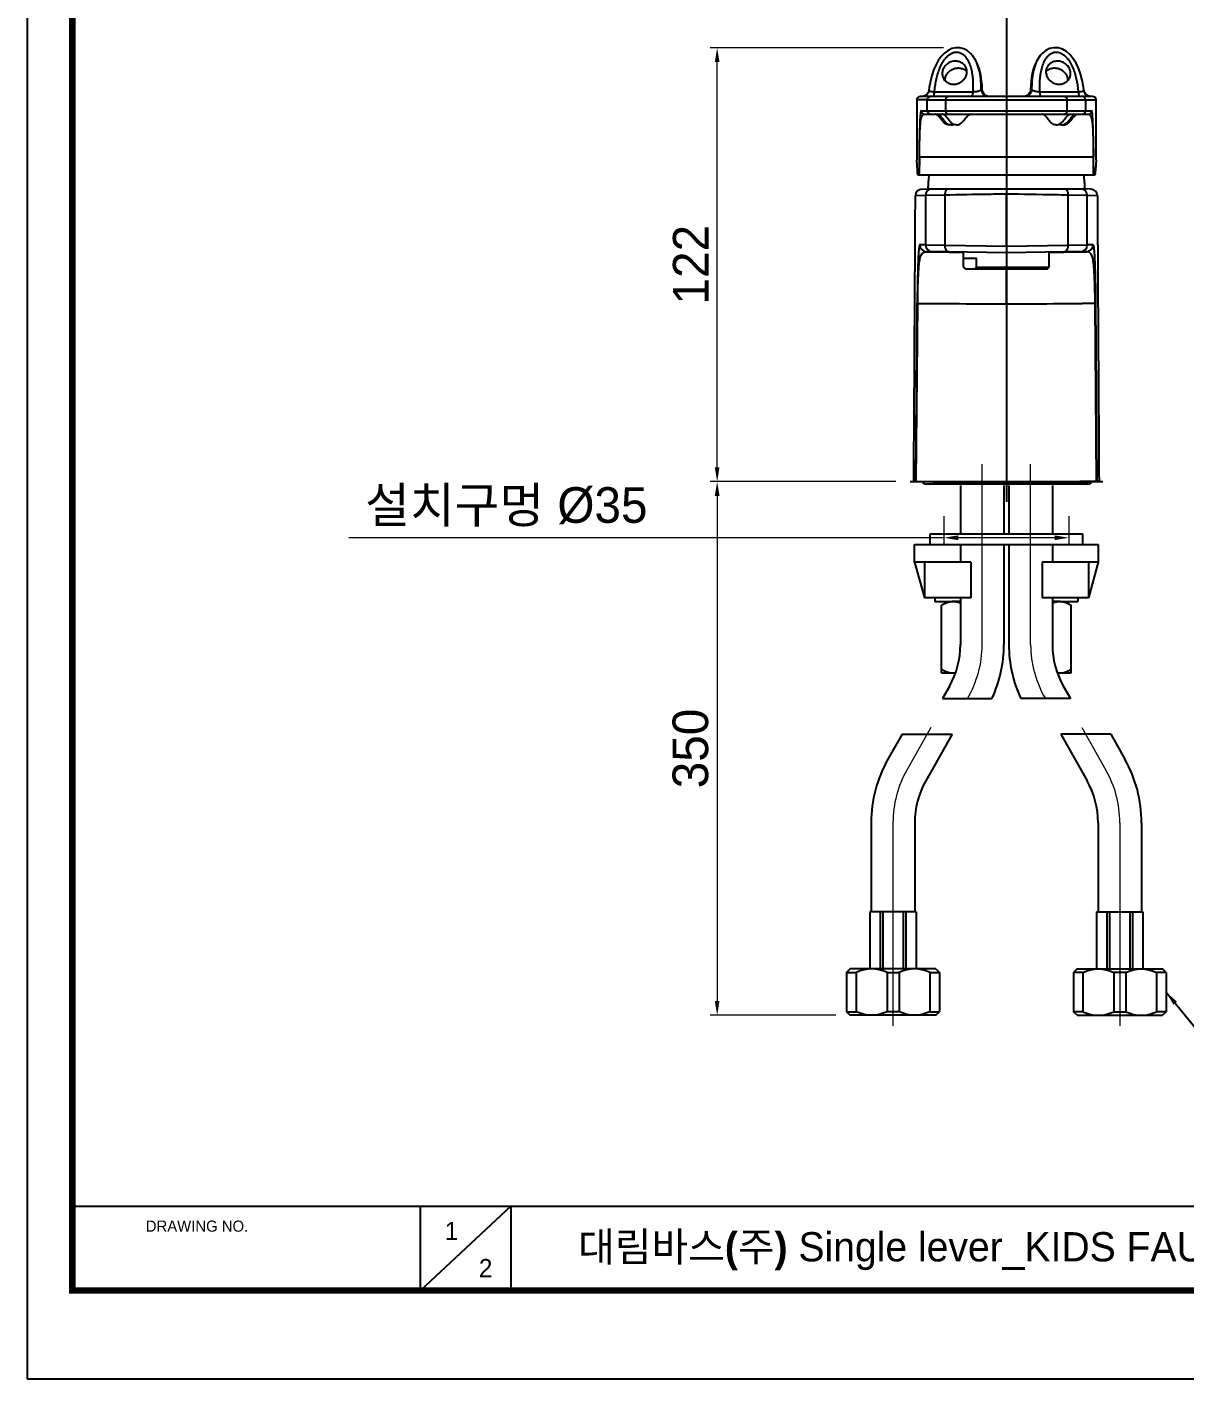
# Model space of a CAD drawing. Extents: x 0 to 790, y 0 to 579.
# Drawn here: x 0 to 324.7, y 0 to 379 of the extents above; entities that cross this region are included whole.
import ezdxf

# ---------------------------------------------------------------- set-up
doc = ezdxf.new("R2010")
doc.units = 0
doc.header["$LTSCALE"] = 10
doc.header["$MEASUREMENT"] = 0
doc.header["$PDMODE"] = 3
doc.header["$PDSIZE"] = -10
doc.linetypes.add('CENTER2', pattern=[28.575, 19.05, -3.175, 3.175, -3.175])
doc.layers.get('0').update_dxf_attribs({"linetype": 'CONTINUOUS'})
doc.layers.get('DEFPOINTS').update_dxf_attribs({"linetype": 'CONTINUOUS'})
doc.layers.add('CEN', color=1, linetype='CENTER2')
doc.layers.add('DEF_LAYER_ASSEM_MEMBER', color=7, linetype='CONTINUOUS')
doc.layers.add('Cneter', color=1, linetype='CENTER2', lineweight=13)
doc.styles.add('Daelim Dimension', font='')
doc.styles.add('DLB3013-CR2S_시공도$0$Daelim Dimension', font='H2GTRE.TTF')
doc.styles.get('Daelim Dimension').set_extended_font_data('나눔고딕')
doc.dimstyles.new('A3', dxfattribs={"dimtxt": 3, "dimasz": 4, "dimexe": 1.25, "dimexo": 0.3, "dimtad": 1, "dimdec": 4, "dimdsep": 46, "dimcen": 0, "dimclrd": 5, "dimclre": 5, "dimclrt": 7, "dimadec": 4, "dimazin": 2, "dimtfac": 1, "dimtdec": 4, "dimtmove": 0, "dimatfit": 3, "dimfxl": 1.25, "dimarcsym": 0})
doc.dimstyles.new('DLB3013-CR2S_시공도$0$DEFAULT', dxfattribs={"dimscale": 2, "dimtxt": 2, "dimasz": 2, "dimexe": 0, "dimexo": 2, "dimgap": 1, "dimtad": 1, "dimdec": 1, "dimzin": 9, "dimdsep": 46, "dimtxsty": 'DLB3013-CR2S_시공도$0$Daelim Dimension', "dimcen": 0.5, "dimclrd": 252, "dimclre": 252, "dimclrt": 3, "dimadec": 1, "dimazin": 0, "dimtfac": 1, "dimtdec": 1, "dimtix": 1, "dimtmove": 0, "dimatfit": 3, "dimfxl": 1, "dimtolj": 1, "dimtzin": 1, "dimlwd": 9, "dimlwe": 9, "dimarcsym": 0})

# ---------------------------------------------------------------- blocks, each defined once
blk = doc.blocks.new('sd4f56x44df')
at = {"color": 7, "linetype": 'Continuous'}
for p, q in [((2064.53, -231.87), (2064.52, -231.86)), ((2084.43, -231.86), (2084.43, -231.87)), ((2052.77, -242.08), (2052.77, -242.08)), ((2067.71, -241.94), (2067.71, -241.94)), ((2081.25, -241.94), (2081.25, -241.94)), ((2096.19, -242.08), (2096.19, -242.08)), ((2049.33, -244.84), (2049.33, -261.67)), ((2052.3, -244.84), (2049.33, -244.84)), ((2049.33, -244.84), (2049.33, -244.84)), ((2098.63, -243.84), (2050.33, -243.84)), ((2052.3, -247.84), (2052.3, -244.84)), ((2052.3, -244.84), (2099.63, -244.84)), ((2065.05, -242.61), (2054.32, -242.61)), ((2057.51, -247.84), (2057.51, -244.84)), ((2069.71, -243.84), (2069.17, -243.77)), ((2079.79, -243.77), (2079.25, -243.84)), ((2094.64, -242.61), (2083.91, -242.61)), ((2091.44, -244.84), (2091.44, -247.84)), ((2096.66, -244.84), (2096.66, -247.84)), ((2099.63, -261.66), (2099.63, -244.84)), ((2050.56, -247.84), (2091.44, -247.84)), ((2051.56, -248.84), (2097.4, -248.84)), ((2091.44, -247.84), (2098.4, -247.84)), ((2050.02, -260.75), (2049.99, -265.84)), ((2050.08, -260.82), (2050.05, -265.84)), ((2050.08, -260.82), (2098.87, -260.82)), ((2098.91, -265.84), (2098.87, -260.82)), ((2098.97, -265.84), (2098.94, -260.75)), ((2049.52, -264.55), (2049.33, -261.67)), ((2099.63, -261.66), (2099.44, -264.55)), ((2049.7, -265.84), (2099.25, -265.84)), ((2051.8, -271.6), (2048.97, -271.72)), ((2050.79, -269.82), (2052.27, -269.76)), ((2057.19, -271.52), (2051.8, -271.6)), ((2051.8, -271.6), (2051.8, -285.47)), ((2052.26, -269.76), (2096.7, -269.76)), ((2057.19, -271.52), (2057.19, -285.54)), ((2074.48, -269.76), (2074.48, -271.23)), ((2074.48, -285.82), (2074.48, -271.23)), ((2091.77, -285.54), (2091.77, -271.52)), ((2097.16, -271.6), (2091.77, -271.52)), ((2098.16, -269.82), (2096.69, -269.76)), ((2099.99, -271.72), (2097.16, -271.6)), ((2097.16, -285.47), (2097.16, -271.6)), ((2051.8, -285.47), (2050.18, -285.47)), ((2051.8, -285.47), (2057.19, -285.54)), ((2053.67, -287.37), (2052.05, -287.37)), ((2052.05, -287.37), (2058.39, -287.47)), ((2058.39, -287.44), (2053.67, -287.37)), ((2057.19, -285.54), (2074.48, -285.82)), ((2063.48, -287.53), (2058.39, -287.44)), ((2058.39, -287.47), (2062.48, -287.54)), ((2074.48, -287.72), (2063.48, -287.53)), ((2074.48, -285.82), (2091.77, -285.54)), ((2074.48, -285.82), (2074.48, -287.72)), ((2085.48, -287.53), (2074.48, -287.72)), ((2074.48, -287.72), (2074.48, -287.72)), ((2090.56, -287.44), (2085.48, -287.53)), ((2086.48, -287.54), (2090.56, -287.47)), ((2090.56, -287.47), (2096.91, -287.37)), ((2095.29, -287.37), (2090.56, -287.44)), ((2091.77, -285.54), (2097.16, -285.47)), ((2096.91, -287.37), (2095.29, -287.37)), ((2098.77, -285.47), (2097.16, -285.47)), ((2074.48, -301.96), (2074.48, -292.18)), ((2049.07, -351.8), (2049.47, -301.72)), ((2049.21, -351.8), (2049.6, -301.88)), ((2074.48, -301.96), (2074.48, -351.85)), ((2099.75, -351.8), (2099.36, -301.88)), ((2099.48, -301.72), (2099.88, -351.8)), ((2053.96, -351.97), (2048.74, -351.83)), ((2049.21, -351.8), (2053.91, -351.81)), ((2053.96, -351.97), (2095, -351.97)), ((2095, -351.97), (2100.22, -351.83)), ((2099.75, -351.8), (2095.05, -351.81))]:
    blk.add_line(p, q, dxfattribs=at)
for points in [[(2064.53, -231.87), (2064.43, -231.77), (2063.52, -231.01), (2062.5, -230.48), (2061.43, -230.2), (2060.3, -230.19), (2059.2, -230.45), (2058.11, -230.96), (2057.1, -231.72), (2056.18, -232.68), (2055.36, -233.81), (2054.66, -235.06), (2054.06, -236.44), (2053.56, -237.95), (2053.16, -239.6), (2052.86, -241.38), (2052.77, -242.08)], [(2096.19, -242.08), (2096.07, -241.2), (2095.72, -239.28), (2095.27, -237.54), (2094.7, -235.96), (2094.02, -234.54), (2093.23, -233.27), (2092.33, -232.18), (2091.32, -231.29), (2090.21, -230.63), (2089.02, -230.25), (2087.78, -230.18), (2086.6, -230.43), (2085.51, -230.97), (2084.56, -231.73), (2084.43, -231.87)], [(2067.71, -241.94), (2067.64, -240.72), (2067.54, -239.64), (2067.41, -238.58), (2067.22, -237.47), (2066.92, -236.28), (2066.49, -235), (2065.86, -233.69), (2065, -232.41), (2064.52, -231.86)], [(2084.43, -231.86), (2083.95, -232.41), (2083.09, -233.69), (2082.47, -235), (2082.03, -236.28), (2081.74, -237.47), (2081.55, -238.58), (2081.41, -239.64), (2081.32, -240.72), (2081.25, -241.94)], [(2052.77, -242.08), (2052.71, -242.38), (2052.5, -242.86), (2052.18, -243.27), (2051.77, -243.58), (2051.29, -243.78), (2050.78, -243.84)], [(2069.17, -243.77), (2068.67, -243.55), (2068.25, -243.2), (2067.93, -242.76), (2067.75, -242.24), (2067.71, -241.94)], [(2081.24, -241.94), (2081.21, -242.24), (2081.03, -242.76), (2080.71, -243.2), (2080.29, -243.55), (2079.79, -243.77)], [(2098.18, -243.84), (2097.66, -243.78), (2097.19, -243.58), (2096.77, -243.27), (2096.45, -242.86), (2096.25, -242.38), (2096.19, -242.08)]]:
    blk.add_lwpolyline(points, dxfattribs=at)
for centre, radius, start, end in [((2059.66, -236.54), 6.75, 43.5433, 43.7856), ((2059.32, -236.85), 7.21, 37.2409, 43.474), ((2058.87, -237.2), 7.78, 36.2785, 37.3038), ((2089.51, -236.73), 7.03, 136.2695, 140.7472), ((2061.21, -238.94), 3.02, 43.2456, 49.3792), ((2087.75, -238.94), 3.02, 130.9957, 136.7193), ((2060.27, -239.32), 2.98, 180.0001, 181.4978), ((2088.68, -239.32), 2.98, 358.5454, 359.9999), ((2050.33, -244.84), 1, 90.0179, 180.0113), ((2053.3, -244.84), 1, 90.0179, 180.0114), ((2095.66, -244.84), 1, 359.9886, 89.9822), ((2098.63, -244.84), 1, 0.0254, 90.0202), ((2051.56, -247.84), 1, 179.9883, 269.9824), ((2053.3, -247.84), 1, 179.9885, 269.9821), ((2095.66, -247.84), 1, 270.0178, 0.0114), ((2097.4, -247.84), 1, 270.0175, 0.0117), ((2058.48, -249.9), 1.95, 269.9822, 276.7273), ((2058.48, -249.95), 1.89, 276.7703, 277.5091), ((2090.48, -249.9), 1.94, 261.8376, 270.0249), ((2090.48, -249.9), 1.94, 262.5407, 270.0213), ((2049.54, -261.66), 0.215, 180.0021, 183.8177), ((2078.98, -269.76), 26.5, 171.4811, 180), ((2069.98, -269.76), 26.5, 0, 8.5189), ((2050.87, -271.72), 1.9, 92.2924, 179.9979), ((2053.7, -271.6), 1.9, 104.0738, 180.009), ((2095.26, -271.6), 1.9, 359.991, 75.9263), ((2098.09, -271.72), 1.9, 0.0021, 87.7089), ((2052.08, -285.47), 1.9, 179.9853, 268.9843), ((2053.7, -285.47), 1.9, 179.9886, 268.9818), ((2095.26, -285.47), 1.9, 271.0182, 0.0114), ((2096.87, -285.47), 1.9, 271.0157, 0.0147), ((2062.94, 1110.63), 1412.57, 269.60569, 269.85644), ((2072.64, 4450.1), 4752.06, 269.84034, 270.02219), ((2076.32, 4450.28), 4752.24, 269.97781, 270.15965), ((2086.02, 1110.69), 1412.64, 270.14355, 270.39431), ((2080.59, 8507.31), 8859.15, 269.827404, 269.960446), ((2068.36, 8505.9), 8857.75, 270.039545, 270.172611)]:
    blk.add_arc(centre, radius, start, end, dxfattribs=at)
for points, knots in [([(2054.32, -242.61), (2054.37, -242.06), (2054.49, -240.95), (2054.76, -239.3), (2055.16, -237.66), (2055.71, -236.05), (2056.32, -234.75), (2056.94, -233.78), (2057.47, -233.08), (2058.08, -232.44), (2058.67, -231.99), (2059.2, -231.7), (2059.61, -231.53), (2060.05, -231.42), (2060.63, -231.38), (2061.22, -231.47), (2061.75, -231.7), (2062.23, -231.98), (2062.76, -232.44), (2063.45, -233.29), (2064.1, -234.5), (2064.61, -236.06), (2064.92, -237.67), (2065.08, -239.3), (2065.11, -240.96), (2065.08, -242.06), (2065.05, -242.61)], [0, 0, 0, 0, 0.061805, 0.123863, 0.186302, 0.249267, 0.312917, 0.345099, 0.377545, 0.410293, 0.443333, 0.45997, 0.476636, 0.493229, 0.509718, 0.541949, 0.557777, 0.573417, 0.604209, 0.634687, 0.695191, 0.755698, 0.816402, 0.877361, 0.938578, 1, 1, 1, 1]), ([(2063.17, -235.83), (2063.03, -235.49), (2062.6, -234.85), (2061.65, -234.2), (2060.5, -233.9), (2059.29, -233.99), (2058.17, -234.45), (2057.24, -235.24), (2056.63, -236.25), (2056.49, -237.03), (2056.49, -237.4)], [0, 0, 0, 0, 0.118678, 0.240009, 0.365305, 0.494012, 0.624093, 0.752942, 0.878451, 1, 1, 1, 1]), ([(2067.4, -241.91), (2067.41, -241.51), (2067.4, -240.69), (2067.32, -239.07), (2067.05, -237.05), (2066.38, -234.7), (2065.62, -233.25), (2065.14, -232.6)], [0, 0, 0, 0, 0.125201, 0.250659, 0.501056, 0.750663, 1, 1, 1, 1]), ([(2084.06, -232.28), (2083.53, -232.93), (2082.68, -234.42), (2081.7, -237.66), (2081.53, -240.22), (2081.56, -241.91)], [0, 0, 0, 0, 0.249661, 0.49943, 1, 1, 1, 1]), ([(2083.91, -242.61), (2083.88, -242.06), (2083.85, -240.96), (2083.88, -239.3), (2084.03, -237.67), (2084.35, -236.06), (2084.77, -234.76), (2085.25, -233.78), (2085.68, -233.08), (2086.2, -232.44), (2086.73, -231.98), (2087.21, -231.7), (2087.6, -231.53), (2088.03, -231.42), (2088.61, -231.38), (2089.21, -231.48), (2089.76, -231.7), (2090.29, -231.99), (2090.88, -232.44), (2091.49, -233.08), (2092.02, -233.78), (2092.63, -234.75), (2093.25, -236.05), (2093.8, -237.66), (2094.19, -239.3), (2094.46, -240.95), (2094.59, -242.06), (2094.64, -242.61)], [0, 0, 0, 0, 0.061417, 0.122628, 0.183583, 0.244281, 0.304784, 0.335046, 0.365367, 0.395842, 0.426633, 0.442273, 0.458106, 0.474139, 0.490437, 0.523421, 0.540075, 0.556711, 0.589747, 0.622492, 0.654934, 0.687113, 0.750757, 0.813715, 0.876149, 0.938201, 1, 1, 1, 1]), ([(2092.47, -237.4), (2092.47, -237.03), (2092.32, -236.25), (2091.71, -235.24), (2090.79, -234.45), (2089.66, -233.99), (2088.45, -233.9), (2087.31, -234.2), (2086.36, -234.85), (2085.93, -235.49), (2085.79, -235.83)], [0, 0, 0, 0, 0.121547, 0.247049, 0.375893, 0.505975, 0.634682, 0.759978, 0.881315, 1, 1, 1, 1]), ([(2056.49, -237.4), (2056.49, -237.5), (2056.51, -237.89), (2056.6, -238.27), (2056.72, -238.54)], [0, 0, 0, 0, 0.251707, 1, 1, 1, 1]), ([(2056.72, -238.54), (2056.86, -238.88), (2057.28, -239.51), (2058.23, -240.17), (2059.38, -240.47), (2060.59, -240.38), (2061.72, -239.91), (2062.64, -239.13), (2063.25, -238.11), (2063.4, -237.34), (2063.4, -236.96)], [0, 0, 0, 0, 0.118678, 0.240009, 0.365305, 0.494012, 0.624093, 0.752942, 0.878451, 1, 1, 1, 1]), ([(2057.29, -239.32), (2057.29, -239), (2057.4, -238.35), (2057.84, -237.46), (2058.52, -236.71), (2059.4, -236.16), (2060.38, -235.87), (2061.4, -235.84), (2062.37, -236.09), (2062.93, -236.44), (2063.17, -236.65)], [0, 0, 0, 0, 0.120214, 0.243713, 0.370359, 0.498965, 0.627771, 0.754945, 0.879153, 1, 1, 1, 1]), ([(2063.4, -236.96), (2063.4, -236.87), (2063.38, -236.48), (2063.28, -236.09), (2063.17, -235.83)], [0, 0, 0, 0, 0.251707, 1, 1, 1, 1]), ([(2085.79, -235.83), (2085.68, -236.09), (2085.58, -236.48), (2085.56, -236.87), (2085.56, -236.96)], [0, 0, 0, 0, 0.7483, 1, 1, 1, 1]), ([(2085.56, -236.96), (2085.56, -237.34), (2085.71, -238.11), (2086.32, -239.13), (2087.24, -239.91), (2088.37, -240.38), (2089.57, -240.47), (2090.72, -240.17), (2091.67, -239.51), (2092.1, -238.88), (2092.24, -238.54)], [0, 0, 0, 0, 0.121547, 0.247049, 0.375893, 0.505975, 0.634682, 0.759978, 0.881315, 1, 1, 1, 1]), ([(2085.77, -236.66), (2086.01, -236.45), (2086.57, -236.1), (2087.54, -235.84), (2088.56, -235.86), (2089.55, -236.16), (2090.43, -236.7), (2091.12, -237.45), (2091.56, -238.35), (2091.66, -239), (2091.66, -239.32)], [0, 0, 0, 0, 0.120792, 0.244957, 0.372108, 0.500918, 0.629551, 0.756235, 0.879767, 1, 1, 1, 1]), ([(2092.24, -238.54), (2092.35, -238.27), (2092.45, -237.89), (2092.47, -237.5), (2092.47, -237.4)], [0, 0, 0, 0, 0.7483, 1, 1, 1, 1]), ([(2054.32, -242.61), (2054.09, -242.61), (2053.76, -242.6), (2053.36, -242.52), (2053.13, -242.46), (2052.96, -242.38), (2052.84, -242.29), (2052.77, -242.19), (2052.76, -242.11), (2052.77, -242.08)], [0, 0, 0, 0, 0.393989, 0.555929, 0.689616, 0.795797, 0.87832, 0.943466, 1, 1, 1, 1]), ([(2067.4, -241.91), (2067.36, -242.02), (2067.2, -242.15), (2066.95, -242.29), (2066.67, -242.39), (2066.33, -242.49), (2065.93, -242.56), (2065.5, -242.6), (2065.2, -242.62), (2065.05, -242.61)], [0, 0, 0, 0, 0.132215, 0.227735, 0.3453, 0.485083, 0.645178, 0.82045, 1, 1, 1, 1]), ([(2067.71, -241.94), (2067.71, -241.93), (2067.7, -241.93), (2067.67, -241.93), (2067.62, -241.91), (2067.54, -241.9), (2067.48, -241.92), (2067.44, -241.93), (2067.41, -241.92), (2067.4, -241.91)], [0, 0, 0, 0, 0.024829, 0.076453, 0.272818, 0.578227, 0.774698, 0.880239, 1, 1, 1, 1]), ([(2067.4, -241.91), (2067.41, -242.17), (2067.53, -242.68), (2067.97, -243.32), (2068.62, -243.74), (2069.13, -243.84), (2069.39, -243.84)], [0, 0, 0, 0, 0.25086, 0.501111, 0.750738, 1, 1, 1, 1]), ([(2081.56, -241.91), (2081.55, -242.17), (2081.43, -242.68), (2080.98, -243.32), (2080.33, -243.74), (2079.82, -243.84), (2079.57, -243.84)], [0, 0, 0, 0, 0.25086, 0.501111, 0.750738, 1, 1, 1, 1]), ([(2081.56, -241.91), (2081.54, -241.92), (2081.52, -241.93), (2081.49, -241.92), (2081.46, -241.91), (2081.4, -241.9), (2081.34, -241.91), (2081.28, -241.93), (2081.25, -241.93), (2081.25, -241.93), (2081.25, -241.94)], [0, 0, 0, 0, 0.120232, 0.225794, 0.328034, 0.421965, 0.727552, 0.92222, 0.973917, 1, 1, 1, 1]), ([(2083.91, -242.61), (2083.76, -242.61), (2083.46, -242.6), (2082.91, -242.55), (2082.33, -242.42), (2081.84, -242.22), (2081.59, -242.02), (2081.56, -241.91)], [0, 0, 0, 0, 0.179729, 0.35512, 0.654829, 0.867677, 1, 1, 1, 1]), ([(2096.19, -242.08), (2096.19, -242.11), (2096.18, -242.19), (2096.11, -242.29), (2095.99, -242.38), (2095.82, -242.46), (2095.6, -242.53), (2095.32, -242.58), (2094.99, -242.61), (2094.76, -242.61), (2094.64, -242.61)], [0, 0, 0, 0, 0.056523, 0.121474, 0.203968, 0.310238, 0.443781, 0.605641, 0.793467, 1, 1, 1, 1]), ([(2053.99, -243.84), (2054.04, -243.84), (2054.1, -243.76), (2054.15, -243.64), (2054.19, -243.49), (2054.23, -243.31), (2054.28, -243.02), (2054.3, -242.78), (2054.32, -242.61)], [0, 0, 0, 0, 0.101611, 0.190471, 0.306389, 0.448094, 0.613213, 1, 1, 1, 1]), ([(2057.51, -244.84), (2057.51, -244.71), (2057.54, -244.47), (2057.68, -244.14), (2057.89, -243.91), (2058.08, -243.84), (2058.16, -243.84)], [0, 0, 0, 0, 0.296055, 0.567429, 0.799793, 1, 1, 1, 1]), ([(2065.05, -242.61), (2065.04, -242.78), (2065.01, -243.02), (2064.96, -243.31), (2064.93, -243.49), (2064.88, -243.64), (2064.83, -243.76), (2064.77, -243.84), (2064.73, -243.84)], [0, 0, 0, 0, 0.386787, 0.551906, 0.693611, 0.809529, 0.898389, 1, 1, 1, 1]), ([(2084.23, -243.84), (2084.19, -243.84), (2084.12, -243.76), (2084.08, -243.64), (2084.03, -243.49), (2083.99, -243.31), (2083.94, -243.02), (2083.92, -242.78), (2083.91, -242.61)], [0, 0, 0, 0, 0.101611, 0.190471, 0.306389, 0.448094, 0.613213, 1, 1, 1, 1]), ([(2090.79, -243.84), (2090.88, -243.84), (2091.07, -243.91), (2091.28, -244.14), (2091.41, -244.47), (2091.44, -244.71), (2091.44, -244.84)], [0, 0, 0, 0, 0.200134, 0.432413, 0.703845, 1, 1, 1, 1]), ([(2094.64, -242.61), (2094.65, -242.78), (2094.68, -243.02), (2094.72, -243.31), (2094.76, -243.49), (2094.81, -243.64), (2094.86, -243.76), (2094.92, -243.84), (2094.96, -243.84)], [0, 0, 0, 0, 0.386787, 0.551906, 0.693611, 0.809529, 0.898389, 1, 1, 1, 1]), ([(2050.56, -247.84), (2050.55, -247.84), (2050.53, -247.86), (2050.5, -247.93), (2050.46, -248.08), (2050.42, -248.33), (2050.37, -248.69), (2050.33, -249.15), (2050.29, -249.72), (2050.25, -250.39), (2050.21, -251.18), (2050.18, -252.08), (2050.13, -253.48), (2050.08, -255.44), (2050.04, -258.01), (2050.03, -259.81), (2050.02, -260.75)], [0, 0, 0, 0, 0.00202, 0.005494, 0.017883, 0.037768, 0.065313, 0.100814, 0.144597, 0.197033, 0.258197, 0.327759, 0.405305, 0.582186, 0.78279, 1, 1, 1, 1]), ([(2050.08, -260.82), (2050.09, -259.91), (2050.11, -258.16), (2050.16, -255.69), (2050.23, -253.52), (2050.32, -251.95), (2050.42, -250.91), (2050.51, -250.31), (2050.63, -249.83), (2050.77, -249.46), (2050.94, -249.18), (2051.13, -248.99), (2051.34, -248.87), (2051.49, -248.84), (2051.56, -248.84)], [0, 0, 0, 0, 0.218812, 0.420276, 0.596574, 0.740604, 0.798883, 0.847397, 0.886669, 0.918095, 0.943438, 0.964449, 0.982672, 1, 1, 1, 1]), ([(2054.92, -248.95), (2054.88, -248.94), (2054.74, -248.87), (2054.59, -248.84), (2054.48, -248.84)], [0, 0, 0, 0, 0.254538, 1, 1, 1, 1]), ([(2055.13, -249.09), (2055.11, -249.07), (2055.04, -249.02), (2054.97, -248.98), (2054.92, -248.95)], [0, 0, 0, 0, 0.256803, 1, 1, 1, 1]), ([(2055.1, -249.06), (2055.08, -249.05), (2055.03, -249.01), (2054.96, -248.98), (2054.92, -248.95)], [0, 0, 0, 0, 0.255656, 1, 1, 1, 1]), ([(2058.98, -251.84), (2058.74, -251.84), (2058.28, -251.75), (2057.67, -251.39), (2057.17, -250.9), (2056.73, -250.35), (2056.32, -249.8), (2055.97, -249.39), (2055.68, -249.12), (2055.46, -248.97), (2055.23, -248.87), (2055.06, -248.84), (2054.98, -248.84)], [0, 0, 0, 0, 0.135753, 0.267148, 0.402633, 0.540777, 0.675149, 0.798068, 0.853459, 0.904666, 0.95271, 1, 1, 1, 1]), ([(2058.48, -251.84), (2058.28, -251.84), (2057.89, -251.78), (2057.37, -251.52), (2056.92, -251.15), (2056.39, -250.57), (2055.94, -249.95), (2055.48, -249.39), (2055.23, -249.16), (2055.1, -249.06)], [0, 0, 0, 0, 0.130896, 0.256406, 0.384153, 0.515415, 0.775366, 0.894168, 1, 1, 1, 1]), ([(2060.48, -251.84), (2060.24, -251.84), (2059.78, -251.75), (2059.17, -251.39), (2058.67, -250.9), (2058.23, -250.35), (2057.82, -249.8), (2057.47, -249.39), (2057.18, -249.12), (2056.96, -248.97), (2056.73, -248.87), (2056.56, -248.84), (2056.48, -248.84)], [0, 0, 0, 0, 0.135753, 0.267148, 0.402633, 0.540777, 0.675149, 0.798068, 0.853459, 0.904666, 0.95271, 1, 1, 1, 1]), ([(2058.16, -248.84), (2058.08, -248.84), (2057.89, -248.78), (2057.68, -248.54), (2057.54, -248.22), (2057.51, -247.97), (2057.51, -247.84)], [0, 0, 0, 0, 0.200134, 0.432413, 0.703845, 1, 1, 1, 1]), ([(2060.48, -251.84), (2060.71, -251.84), (2061.18, -251.75), (2061.78, -251.39), (2062.28, -250.9), (2062.73, -250.35), (2063.14, -249.8), (2063.48, -249.39), (2063.78, -249.12), (2064, -248.97), (2064.23, -248.87), (2064.4, -248.84), (2064.48, -248.84)], [0, 0, 0, 0, 0.135753, 0.267148, 0.402633, 0.540777, 0.675149, 0.798068, 0.853459, 0.904666, 0.95271, 1, 1, 1, 1]), ([(2088.48, -251.84), (2088.24, -251.84), (2087.78, -251.75), (2087.17, -251.39), (2086.67, -250.9), (2086.23, -250.35), (2085.82, -249.8), (2085.47, -249.39), (2085.18, -249.12), (2084.96, -248.97), (2084.73, -248.87), (2084.56, -248.84), (2084.48, -248.84)], [0, 0, 0, 0, 0.135753, 0.267148, 0.402633, 0.540777, 0.675149, 0.798068, 0.853459, 0.904666, 0.95271, 1, 1, 1, 1]), ([(2088.48, -251.84), (2088.71, -251.84), (2089.18, -251.75), (2089.78, -251.39), (2090.28, -250.9), (2090.73, -250.35), (2091.14, -249.8), (2091.48, -249.39), (2091.78, -249.12), (2092, -248.97), (2092.23, -248.87), (2092.4, -248.84), (2092.48, -248.84)], [0, 0, 0, 0, 0.135753, 0.267148, 0.402633, 0.540777, 0.675149, 0.798068, 0.853459, 0.904666, 0.95271, 1, 1, 1, 1]), ([(2089.98, -251.84), (2090.21, -251.84), (2090.68, -251.75), (2091.28, -251.39), (2091.78, -250.9), (2092.23, -250.35), (2092.64, -249.8), (2092.98, -249.39), (2093.28, -249.12), (2093.5, -248.97), (2093.73, -248.87), (2093.9, -248.84), (2093.98, -248.84)], [0, 0, 0, 0, 0.135753, 0.267148, 0.402633, 0.540777, 0.675149, 0.798068, 0.853459, 0.904666, 0.95271, 1, 1, 1, 1]), ([(2090.48, -251.84), (2090.67, -251.84), (2091.06, -251.78), (2091.58, -251.53), (2092.02, -251.16), (2092.55, -250.59), (2093, -249.98), (2093.46, -249.42), (2093.7, -249.18), (2093.83, -249.09)], [0, 0, 0, 0, 0.130674, 0.255921, 0.3833, 0.514188, 0.774017, 0.893327, 1, 1, 1, 1]), ([(2091.44, -247.84), (2091.44, -247.97), (2091.41, -248.22), (2091.28, -248.54), (2091.07, -248.78), (2090.88, -248.84), (2090.79, -248.84)], [0, 0, 0, 0, 0.296055, 0.567429, 0.799793, 1, 1, 1, 1]), ([(2093.83, -249.09), (2093.85, -249.07), (2093.91, -249.02), (2093.99, -248.98), (2094.04, -248.95)], [0, 0, 0, 0, 0.256804, 1, 1, 1, 1]), ([(2094.04, -248.95), (2094.08, -248.93), (2094.21, -248.87), (2094.37, -248.84), (2094.48, -248.84)], [0, 0, 0, 0, 0.254463, 1, 1, 1, 1]), ([(2097.4, -248.84), (2097.47, -248.84), (2097.62, -248.87), (2097.83, -248.99), (2098.01, -249.18), (2098.19, -249.46), (2098.33, -249.83), (2098.44, -250.31), (2098.53, -250.91), (2098.63, -251.95), (2098.72, -253.52), (2098.8, -255.69), (2098.85, -258.16), (2098.87, -259.91), (2098.87, -260.82)], [0, 0, 0, 0, 0.017377, 0.035606, 0.056592, 0.081892, 0.113323, 0.152698, 0.201217, 0.259457, 0.403509, 0.579808, 0.781239, 1, 1, 1, 1]), ([(2098.94, -260.75), (2098.93, -259.81), (2098.91, -258.01), (2098.87, -255.44), (2098.82, -253.48), (2098.78, -252.08), (2098.74, -251.18), (2098.71, -250.39), (2098.67, -249.71), (2098.62, -249.15), (2098.58, -248.69), (2098.54, -248.33), (2098.5, -248.08), (2098.46, -247.93), (2098.43, -247.86), (2098.41, -247.84), (2098.4, -247.84)], [0, 0, 0, 0, 0.217346, 0.418046, 0.594962, 0.67248, 0.742028, 0.803205, 0.855635, 0.899326, 0.93476, 0.962297, 0.982166, 0.99452, 0.997983, 1, 1, 1, 1]), ([(2058.98, -251.84), (2059.11, -251.84), (2059.37, -251.82), (2059.62, -251.74), (2059.74, -251.69)], [0, 0, 0, 0, 0.51189, 1, 1, 1, 1]), ([(2089.98, -251.84), (2089.84, -251.84), (2089.58, -251.82), (2089.33, -251.73), (2089.21, -251.68)], [0, 0, 0, 0, 0.511903, 1, 1, 1, 1]), ([(2050.08, -260.82), (2050.07, -260.81), (2050.05, -260.8), (2050.02, -260.77), (2050.02, -260.75)], [0, 0, 0, 0, 0.327414, 1, 1, 1, 1]), ([(2098.87, -260.82), (2098.88, -260.81), (2098.91, -260.8), (2098.93, -260.77), (2098.94, -260.75)], [0, 0, 0, 0, 0.327431, 1, 1, 1, 1]), ([(2049.7, -265.84), (2049.69, -265.84), (2049.67, -265.81), (2049.65, -265.75), (2049.63, -265.65), (2049.61, -265.51), (2049.58, -265.32), (2049.55, -265), (2049.53, -264.74), (2049.52, -264.55)], [0, 0, 0, 0, 0.023286, 0.072222, 0.15096, 0.260468, 0.400715, 0.571421, 1, 1, 1, 1]), ([(2099.44, -264.55), (2099.42, -264.74), (2099.4, -265), (2099.37, -265.32), (2099.35, -265.51), (2099.33, -265.65), (2099.3, -265.75), (2099.29, -265.81), (2099.26, -265.84), (2099.25, -265.84)], [0, 0, 0, 0, 0.4286, 0.599319, 0.739579, 0.849091, 0.927811, 0.976722, 1, 1, 1, 1]), ([(2057.93, -269.76), (2057.81, -269.84), (2057.52, -270.12), (2057.25, -270.74), (2057.18, -271.26), (2057.19, -271.52)], [0, 0, 0, 0, 0.218743, 0.60334, 1, 1, 1, 1]), ([(2074.48, -271.23), (2072.87, -271.26), (2067.1, -271.35), (2061.34, -271.44), (2057.19, -271.52)], [0, 0, 0, 0, 0.279527, 1, 1, 1, 1]), ([(2091.77, -271.52), (2090.53, -271.49), (2084.76, -271.4), (2079, -271.3), (2074.48, -271.23)], [0, 0, 0, 0, 0.216003, 1, 1, 1, 1]), ([(2091.03, -269.76), (2091.15, -269.84), (2091.44, -270.12), (2091.71, -270.74), (2091.77, -271.25), (2091.77, -271.52)], [0, 0, 0, 0, 0.218743, 0.603335, 1, 1, 1, 1]), ([(2050.18, -285.47), (2050.17, -285.47), (2050.14, -285.49), (2050.1, -285.57), (2050.05, -285.76), (2050, -286.08), (2049.94, -286.53), (2049.89, -287.11), (2049.84, -287.83), (2049.78, -288.68), (2049.71, -290.09), (2049.64, -292.17), (2049.56, -295.01), (2049.51, -298.25), (2049.48, -300.53), (2049.47, -301.72)], [0, 0, 0, 0, 0.002034, 0.005418, 0.017508, 0.037243, 0.064914, 0.100747, 0.144864, 0.19729, 0.258044, 0.40427, 0.580142, 0.780897, 1, 1, 1, 1]), ([(2049.6, -301.88), (2049.61, -300.74), (2049.65, -298.57), (2049.72, -295.51), (2049.83, -293.19), (2049.94, -291.57), (2050.03, -290.57), (2050.15, -289.71), (2050.31, -289.01), (2050.5, -288.44), (2050.75, -288.01), (2051.04, -287.7), (2051.46, -287.45), (2051.82, -287.36), (2052.05, -287.37)], [0, 0, 0, 0, 0.219731, 0.420791, 0.594187, 0.668847, 0.734424, 0.790159, 0.836346, 0.873975, 0.904995, 0.931732, 0.955989, 1, 1, 1, 1]), ([(2057.19, -285.54), (2057.18, -285.78), (2057.23, -286.24), (2057.44, -286.78), (2057.71, -287.12), (2057.98, -287.36), (2058.23, -287.44), (2058.39, -287.44)], [0, 0, 0, 0, 0.284405, 0.566512, 0.693756, 0.808105, 1, 1, 1, 1]), ([(2091.77, -285.54), (2091.77, -285.78), (2091.72, -286.24), (2091.51, -286.78), (2091.25, -287.12), (2090.97, -287.36), (2090.72, -287.44), (2090.56, -287.44)], [0, 0, 0, 0, 0.284407, 0.566515, 0.69376, 0.808107, 1, 1, 1, 1]), ([(2099.36, -301.88), (2099.35, -300.72), (2099.32, -298.52), (2099.23, -295.43), (2099.13, -293.11), (2099.02, -291.5), (2098.92, -290.51), (2098.8, -289.66), (2098.61, -288.82), (2098.29, -288.02), (2097.62, -287.47), (2097.13, -287.36), (2096.91, -287.37)], [0, 0, 0, 0, 0.223836, 0.426522, 0.599411, 0.673865, 0.738991, 0.793898, 0.839345, 0.906553, 0.956526, 1, 1, 1, 1]), ([(2098.77, -285.47), (2098.78, -285.47), (2098.81, -285.49), (2098.85, -285.57), (2098.9, -285.76), (2098.96, -286.08), (2099.01, -286.52), (2099.07, -287.11), (2099.12, -287.82), (2099.17, -288.68), (2099.24, -290.08), (2099.32, -292.16), (2099.39, -295.01), (2099.45, -298.25), (2099.48, -300.53), (2099.48, -301.72)], [0, 0, 0, 0, 0.002042, 0.005421, 0.017496, 0.037219, 0.064872, 0.100646, 0.144687, 0.197102, 0.257901, 0.404041, 0.579984, 0.780801, 1, 1, 1, 1]), ([(2049.47, -301.72), (2049.47, -301.73), (2049.49, -301.8), (2049.55, -301.85), (2049.6, -301.88)], [0, 0, 0, 0, 0.202699, 1, 1, 1, 1]), ([(2049.6, -301.88), (2049.83, -301.88), (2051.04, -301.9), (2052.24, -301.91), (2053.21, -301.91)], [0, 0, 0, 0, 0.196371, 1, 1, 1, 1]), ([(2099.36, -301.88), (2099.12, -301.88), (2097.92, -301.9), (2096.71, -301.91), (2095.74, -301.91)], [0, 0, 0, 0, 0.195944, 1, 1, 1, 1]), ([(2099.48, -301.72), (2099.48, -301.73), (2099.46, -301.8), (2099.4, -301.85), (2099.36, -301.88)], [0, 0, 0, 0, 0.203117, 1, 1, 1, 1]), ([(2048.8, -351.83), (2048.73, -351.83), (2048.63, -351.81), (2048.53, -351.79), (2048.51, -351.78)], [0, 0, 0, 0, 0.744452, 1, 1, 1, 1]), ([(2049.07, -351.8), (2049.08, -351.8), (2049.13, -351.8), (2049.18, -351.8), (2049.21, -351.8)], [0, 0, 0, 0, 0.29015, 1, 1, 1, 1]), ([(2099.88, -351.8), (2099.87, -351.8), (2099.82, -351.8), (2099.78, -351.8), (2099.75, -351.8)], [0, 0, 0, 0, 0.290149, 1, 1, 1, 1]), ([(2100.45, -351.78), (2100.43, -351.79), (2100.33, -351.81), (2100.23, -351.83), (2100.15, -351.83)], [0, 0, 0, 0, 0.255548, 1, 1, 1, 1])]:
    blk.add_open_spline(points, degree=3, knots=knots, dxfattribs=at)
for points in [[(2048.51, -351.78), (2048.66, -325.09), (2048.82, -298.4), (2048.97, -271.72)], [(2099.99, -271.72), (2100.14, -298.4), (2100.3, -325.09), (2100.45, -351.78)], [(2049.07, -351.8), (2048.98, -351.82), (2048.89, -351.83), (2048.8, -351.83)], [(2100.15, -351.83), (2100.06, -351.83), (2099.97, -351.82), (2099.88, -351.8)]]:
    blk.add_open_spline(points, degree=3, dxfattribs=at)
at = {"layer": 'DEF_LAYER_ASSEM_MEMBER', "color": 7, "linetype": 'Continuous'}
for p, q in [((2062.48, -289.2), (2062.48, -287.51)), ((2086.48, -289.2), (2086.48, -287.51)), ((2062.48, -289.2), (2066.11, -289.2)), ((2062.49, -291.7), (2062.49, -289.2)), ((2066.11, -291.7), (2066.11, -289.2)), ((2066.11, -291.7), (2086.47, -291.7)), ((2086.47, -289.2), (2086.48, -289.2)), ((2086.47, -291.7), (2086.47, -289.2)), ((2062.98, -292.2), (2062.7, -291.92)), ((2062.98, -292.2), (2085.98, -292.2)), ((2085.98, -292.2), (2086.26, -291.92))]:
    blk.add_line(p, q, dxfattribs=at)
for centre, start, end in [((2066.77, -287.85), 221.9686, 224.9696), ((2082.19, -287.85), 315.0304, 318.0314)]:
    blk.add_arc(centre, 5.75, start, end, dxfattribs=at)
for points, knots in [([(2065.6, -292.2), (2065.64, -292.16), (2065.82, -292.01), (2065.99, -291.83), (2066.11, -291.7)], [0, 0, 0, 0, 0.239944, 1, 1, 1, 1]), ([(2063, -292.2), (2062.98, -292.18), (2062.87, -292.09), (2062.77, -291.99), (2062.7, -291.92)], [0, 0, 0, 0, 0.243787, 1, 1, 1, 1])]:
    blk.add_open_spline(points, degree=3, knots=knots, dxfattribs=at)
blk = doc.blocks.new('*D9')
at = {"color": 5, "lineweight": 9, "ltscale": 0.5, "transparency": 16777216}
for p, q in [((209.76, 251.59), (191.5, 251.59)), ((193.5, 247.59), (193.5, 105.96)), ((226.8, 101.96), (191.5, 101.96))]:
    blk.add_line(p, q, dxfattribs=at)
at = {"color": 5, "ltscale": 0.5, "transparency": 16777216}
for points in [[(192.83, 247.59), (194.16, 247.59), (193.5, 251.59)], [(192.83, 105.96), (194.16, 105.96), (193.5, 101.96)]]:
    blk.add_solid(points, dxfattribs=at)
at = {"layer": 'DEFPOINTS', "color": 0, "ltscale": 0.5, "transparency": 16777216}
for p in [(213.76, 251.59), (193.5, 101.96), (230.8, 101.96)]:
    blk.add_point(p, dxfattribs=at)
at = {"color": 7, "ltscale": 0.5, "transparency": 16777216, "insert": (186.05, 176.77), "char_height": 10, "attachment_point": 5, "rotation": 90, "style": 'Daelim Dimension'}
blk.add_mtext('\\A1;350', dxfattribs=at)
blk = doc.blocks.new('*D10')
at = {"color": 5, "lineweight": 9, "ltscale": 0.5, "transparency": 16777216}
for p, q in [((256.99, 373.23), (191.5, 373.23)), ((193.5, 255.58), (193.5, 369.23)), ((243.6, 251.58), (191.5, 251.58))]:
    blk.add_line(p, q, dxfattribs=at)
at = {"color": 5, "ltscale": 0.5, "transparency": 16777216}
for points in [[(192.83, 369.23), (194.16, 369.23), (193.5, 373.23)], [(192.83, 255.58), (194.16, 255.58), (193.5, 251.58)]]:
    blk.add_solid(points, dxfattribs=at)
at = {"layer": 'DEFPOINTS', "color": 0, "ltscale": 0.5, "transparency": 16777216}
for p in [(193.5, 373.23), (260.99, 373.23), (247.6, 251.58)]:
    blk.add_point(p, dxfattribs=at)
at = {"color": 7, "ltscale": 0.5, "transparency": 16777216, "insert": (186.1, 312.41), "char_height": 10, "attachment_point": 5, "rotation": 90, "style": 'Daelim Dimension'}
blk.add_mtext('\\A1;122', dxfattribs=at)
blk = doc.blocks.new('*D12')
at = {"color": 5, "lineweight": 9, "ltscale": 0.5, "transparency": 16777216}
for p, q in [((257.1, 241.88), (257.1, 233.85)), ((292.1, 241.88), (292.1, 233.85)), ((257.1, 235.85), (90.19, 235.85)), ((288.1, 235.85), (261.1, 235.85))]:
    blk.add_line(p, q, dxfattribs=at)
at = {"color": 5, "ltscale": 0.5, "transparency": 16777216}
for points in [[(261.1, 236.52), (261.1, 235.18), (257.1, 235.85)], [(288.1, 236.52), (288.1, 235.18), (292.1, 235.85)]]:
    blk.add_solid(points, dxfattribs=at)
at = {"layer": 'DEFPOINTS', "color": 0, "ltscale": 0.5, "transparency": 16777216}
for p in [(257.1, 245.88), (292.1, 245.88), (292.1, 235.85)]:
    blk.add_point(p, dxfattribs=at)
at = {"color": 7, "ltscale": 0.5, "transparency": 16777216, "insert": (134.38, 244.49), "char_height": 10, "attachment_point": 5, "style": 'Daelim Dimension'}
blk.add_mtext('\\A1;설치구멍 %%C35', dxfattribs=at)

msp = doc.modelspace()

# ---------------------------------------------------------------- linework, layer by layer
at = {"color": 7, "linetype": 'Continuous'}
for p, q in [((247.6, 251.58), (301.6, 251.58)), ((261.7, 250.51), (261.7, 236.96)), ((273.9, 250.51), (273.9, 236.96)), ((275.3, 250.51), (275.3, 236.96)), ((287.5, 250.51), (287.5, 236.96)), ((261.7, 233.96), (261.7, 228.96)), ((261.7, 233.96), (261.7, 228.96)), ((273.9, 233.96), (273.9, 205.92)), ((273.9, 233.96), (273.9, 205.92)), ((275.3, 233.96), (275.3, 205.92)), ((275.3, 233.96), (275.3, 205.92)), ((287.5, 233.96), (287.5, 228.96)), ((287.5, 233.96), (287.5, 228.96)), ((256.4, 197.96), (256.4, 216.96)), ((261.7, 218.96), (261.7, 205.92)), ((261.7, 218.96), (261.7, 205.92)), ((287.5, 218.96), (287.5, 205.92)), ((287.5, 218.96), (287.5, 205.92)), ((292.8, 197.96), (292.8, 216.96)), ((256.4, 197.96), (260.33, 197.96)), ((288.87, 197.96), (292.8, 197.96)), ((258.61, 194.16), (256.67, 190.74)), ((290.6, 194.16), (292.53, 190.74)), ((245.36, 180.77), (241.38, 173.73)), ((259.38, 180.77), (252, 167.72)), ((289.83, 180.77), (297.21, 167.72)), ((303.84, 180.77), (307.83, 173.73)), ((236.7, 155.96), (236.7, 130.96)), ((248.9, 155.96), (248.9, 130.96)), ((300.3, 155.96), (300.3, 130.96)), ((312.5, 155.96), (312.5, 130.96)), ((236.32, 130.96), (236.32, 114.96)), ((249.32, 130.96), (236.32, 130.96)), ((239.22, 130.96), (239.22, 114.96)), ((239.98, 130.96), (239.98, 114.96)), ((245.67, 130.96), (245.67, 114.96)), ((246.43, 130.96), (246.43, 114.96)), ((249.32, 130.96), (249.32, 114.96)), ((299.88, 130.96), (299.88, 114.96)), ((299.88, 130.96), (312.88, 130.96)), ((302.77, 130.96), (302.77, 114.96)), ((303.53, 130.96), (303.53, 114.96)), ((309.23, 130.96), (309.23, 114.96)), ((309.99, 130.96), (309.99, 114.96)), ((312.88, 130.96), (312.88, 114.96)), ((229.8, 113.96), (230.8, 114.96)), ((229.8, 113.96), (229.8, 102.96)), ((229.8, 113.96), (232.49, 113.96)), ((254.8, 114.96), (230.84, 114.96)), ((232.49, 113.96), (232.49, 102.96)), ((241.15, 113.96), (241.15, 102.96)), ((241.15, 113.96), (244.49, 113.96)), ((244.49, 113.96), (244.49, 102.96)), ((253.15, 113.96), (253.15, 102.96)), ((253.15, 113.96), (255.8, 113.96)), ((254.8, 114.96), (255.8, 113.96)), ((255.8, 113.96), (255.8, 102.96)), ((294.4, 114.96), (293.4, 113.96)), ((293.4, 113.96), (293.4, 102.96)), ((296.05, 113.96), (293.4, 113.96)), ((294.4, 114.96), (318.36, 114.96)), ((296.05, 113.96), (296.05, 102.96)), ((304.71, 113.96), (304.71, 102.96)), ((308.05, 113.96), (304.71, 113.96)), ((308.05, 113.96), (308.05, 102.96)), ((316.71, 113.96), (316.71, 102.96)), ((319.4, 113.96), (316.71, 113.96)), ((319.4, 113.96), (318.4, 114.96)), ((319.4, 113.96), (319.4, 102.96)), ((229.8, 102.96), (230.8, 101.96)), ((229.8, 102.96), (232.49, 102.96)), ((244.49, 102.96), (241.15, 102.96)), ((253.15, 102.96), (255.8, 102.96)), ((254.8, 101.96), (255.8, 102.96)), ((294.4, 101.96), (293.4, 102.96)), ((296.05, 102.96), (293.4, 102.96)), ((304.71, 102.96), (308.05, 102.96)), ((319.4, 102.96), (316.71, 102.96)), ((319.4, 102.96), (318.4, 101.96)), ((254.8, 101.96), (230.8, 101.96)), ((294.4, 101.96), (318.4, 101.96))]:
    msp.add_line(p, q, dxfattribs=at)
for p, q in [((297.44, 250.88), (252.12, 250.88)), ((253.2, 233.96), (253.2, 236.96)), ((253.2, 236.96), (296, 236.96)), ((296, 233.96), (296, 236.96)), ((254.55, 218.96), (254.55, 217.96)), ((254.55, 217.96), (261.7, 217.96)), ((287.5, 217.96), (294.65, 217.96)), ((294.65, 218.96), (294.65, 217.96)), ((256.67, 190.74), (270.56, 190.74)), ((292.53, 190.74), (278.65, 190.74)), ((245.36, 180.77), (259.38, 180.77)), ((303.84, 180.77), (289.83, 180.77))]:
    msp.add_line(p, q)
at = {"color": 0}
for p, q in [((248.85, 233.96), (264.6, 233.96)), ((248.85, 228.96), (248.85, 233.96)), ((264.6, 233.96), (284.6, 233.96)), ((284.6, 233.96), (300.35, 233.96)), ((300.35, 233.96), (300.35, 228.96)), ((264.6, 228.96), (248.85, 228.96)), ((248.85, 228.96), (251.6, 218.96)), ((251.6, 228.96), (251.6, 218.96)), ((264.6, 228.96), (264.6, 218.96)), ((300.35, 228.96), (284.6, 228.96)), ((284.6, 228.96), (284.6, 218.96)), ((297.6, 228.96), (297.6, 218.96)), ((300.35, 228.96), (297.6, 218.96)), ((264.6, 218.96), (251.6, 218.96)), ((261.7, 217.96), (259.42, 217.96)), ((297.6, 218.96), (284.6, 218.96)), ((289.78, 217.96), (287.5, 217.96))]:
    msp.add_line(p, q, dxfattribs=at)
at = {"color": 2, "linetype": 'Continuous'}
for p, q in [((256.94, 190.8), (256.92, 190.74)), ((292.27, 190.8), (292.28, 190.74)), ((230.84, 114.96), (230.7, 114.86)), ((318.36, 114.96), (318.5, 114.86))]:
    msp.add_line(p, q, dxfattribs=at)
at = {"color": 5}
msp.add_line((12.7, 48.49), (648.72, 48.49), dxfattribs=at)
at = {"color": 5, "ltscale": 40}
for p, q in [((110.19, 48.49), (110.19, 24.69)), ((110.19, 48.49), (110.19, 24.69)), ((135.67, 48.49), (110.19, 24.69)), ((135.67, 48.49), (110.19, 24.69)), ((135.67, 48.49), (135.67, 24.69)), ((135.67, 48.49), (135.67, 24.69))]:
    msp.add_line(p, q, dxfattribs=at)
at = {"ltscale": 0.5}
msp.add_lwpolyline([(0, 0), (789.88, 0), (789.88, 578.76), (0, 578.76)], close=True, dxfattribs=at)
at = {"color": 5, "linetype": 'ByBlock', "lineweight": 200, "const_width": 1.82}
msp.add_lwpolyline([(12.7, 24.78), (777.1, 24.78), (777.1, 565.32), (12.7, 565.32)], close=True, dxfattribs=at)
at = {"color": 7, "linetype": 'Continuous'}
for points in [[(256.4, 216.96), (257.06, 217.31), (257.67, 217.57), (258.27, 217.77), (258.85, 217.9), (259.42, 217.96)], [(259.88, 217.96), (260.46, 217.9), (261.04, 217.77), (261.64, 217.57), (261.7, 217.54)], [(287.5, 217.54), (287.57, 217.57), (288.17, 217.77), (288.75, 217.9), (289.32, 217.96)], [(289.78, 217.96), (290.36, 217.9), (290.94, 217.77), (291.54, 217.57), (292.15, 217.3), (292.8, 216.96)], [(256.4, 198.96), (257.06, 198.61), (257.67, 198.34), (258.27, 198.15), (258.85, 198.02), (259.42, 197.96)], [(259.88, 197.96), (260.35, 198.01)], [(288.85, 198.01), (289.32, 197.96)], [(289.78, 197.96), (290.36, 198.02), (290.94, 198.15), (291.54, 198.34), (292.15, 198.61), (292.8, 198.96)], [(236.82, 114.96), (235.77, 114.9), (234.7, 114.71), (233.62, 114.4), (232.49, 113.96)], [(241.15, 113.96), (240.03, 114.4), (238.94, 114.71), (237.88, 114.9), (236.82, 114.96)], [(248.82, 114.96), (247.77, 114.9), (246.71, 114.71), (245.62, 114.4), (244.49, 113.96)], [(253.15, 113.96), (252.03, 114.4), (250.94, 114.71), (249.88, 114.9), (248.82, 114.96)], [(296.05, 113.96), (297.18, 114.4), (298.26, 114.71), (299.33, 114.9), (300.38, 114.96)], [(300.38, 114.96), (301.43, 114.9), (302.5, 114.71), (303.58, 114.4), (304.71, 113.96)], [(308.05, 113.96), (309.18, 114.4), (310.26, 114.71), (311.33, 114.9), (312.38, 114.96)], [(312.38, 114.96), (313.44, 114.9), (314.5, 114.71), (315.58, 114.4), (316.71, 113.96)], [(236.82, 101.96), (235.77, 102.02), (234.7, 102.21), (233.62, 102.52), (232.49, 102.96)], [(241.15, 102.96), (240.03, 102.52), (238.94, 102.21), (237.88, 102.02), (236.82, 101.96)], [(248.82, 101.96), (247.77, 102.02), (246.71, 102.21), (245.62, 102.52), (244.49, 102.96)], [(253.15, 102.96), (252.03, 102.52), (250.94, 102.21), (249.88, 102.02), (248.82, 101.96)], [(296.05, 102.96), (297.18, 102.52), (298.26, 102.21), (299.33, 102.02), (300.38, 101.96)], [(300.38, 101.96), (301.43, 102.02), (302.5, 102.21), (303.58, 102.52), (304.71, 102.96)], [(308.05, 102.96), (309.18, 102.52), (310.26, 102.21), (311.33, 102.02), (312.38, 101.96)], [(312.38, 101.96), (313.44, 102.02), (314.5, 102.21), (315.58, 102.52), (316.71, 102.96)]]:
    msp.add_lwpolyline(points, dxfattribs=at)
for centre, start, end in [((252.12, 252.19), 207.7069, 270), ((297.44, 252.19), 270, 332.2931)]:
    msp.add_arc(centre, 1.31, start, end)
for centre, radius, start, end in [((237.8, 205.92), 23.9, 330.5129, 0), ((237.8, 205.92), 23.9, 330.5129, 0), ((237.8, 205.92), 36.1, 335.1349, 0), ((311.4, 205.92), 36.1, 180, 204.8651), ((311.4, 205.92), 23.9, 180, 209.4871), ((311.4, 205.92), 23.9, 180, 209.4871), ((272.8, 155.96), 36.1, 150.5129, 180), ((276.4, 155.96), 36.1, 0, 29.4871), ((272.8, 155.96), 23.9, 150.5129, 180), ((276.4, 155.96), 23.9, 0, 29.4871)]:
    msp.add_arc(centre, radius, start, end, dxfattribs=at)
at = {"layer": 'CEN', "ltscale": 3}
msp.add_line((274.6, 388.14), (274.6, 245.88), dxfattribs=at)
at = {"layer": 'Cneter'}
for p, q in [((267.8, 205.92), (267.8, 256.51)), ((281.4, 205.92), (281.4, 256.51)), ((253.45, 182.69), (246.69, 170.73)), ((295.75, 182.69), (302.52, 170.73)), ((242.8, 155.96), (242.8, 98.99)), ((306.4, 155.96), (306.4, 98.99))]:
    msp.add_line(p, q, dxfattribs=at)
for centre, start, end in [((237.8, 205.92), 329.6035, 0), ((311.4, 205.92), 180, 210.3965), ((272.8, 155.96), 150.5129, 180), ((276.4, 155.96), 0, 29.4871)]:
    msp.add_arc(centre, 30, start, end, dxfattribs=at)

# ---------------------------------------------------------------- block references
msp.add_blockref('sd4f56x44df', (-1799.88, 603.43))

# ---------------------------------------------------------------- texts
at = {"color": 5, "ltscale": 40, "style": 'Daelim Dimension'}
msp.add_text('DRAWING NO.', height=3.1171, dxfattribs=at).set_placement((33.3, 41.29))
at = {"char_height": 5.1, "width": 7.119, "attachment_point": 1, "style": 'Daelim Dimension'}
for s, insert in [('1', (117.12, 44.03)), ('2', (126.69, 33.63))]:
    msp.add_mtext(s, dxfattribs=dict(at, insert=insert))
at = {"color": 2, "insert": (154.51, 41.16), "char_height": 8.198, "width": 362.8925, "attachment_point": 1, "style": 'Daelim Dimension'}
msp.add_mtext('{\\fPretendard Variable SemiBold|b0|i0|c129|p2;대림바스(주)} Single lever_KIDS FAUCET_원홀세면수전_DL L9010', dxfattribs=at)

# ---------------------------------------------------------------- dimensions: what is measured, and where the dimension line sits
at = {"color": 5, "ltscale": 0.5}
dim = msp.add_linear_dim(base=(193.5, 373.23), p1=(247.6, 251.58), p2=(260.99, 373.23), angle=90, dimstyle='DLB3013-CR2S_시공도$0$DEFAULT', override={"dimtxt": 5, "dimexe": 1, "dimdec": 0, "dimtxsty": 'Daelim Dimension', "dimclrd": 5, "dimclre": 5, "dimclrt": 7}, dxfattribs=at)
dim.commit()
dim.dimension.update_dxf_attribs({"geometry": '*D10', "text_midpoint": (186.1, 312.41)})
dim = msp.add_linear_dim(base=(292.1, 235.85), p1=(257.1, 245.88), p2=(292.1, 245.88), text='설치구멍 %%C<>', dimstyle='DLB3013-CR2S_시공도$0$DEFAULT', override={"dimtxt": 5, "dimexe": 1, "dimdec": 0, "dimtxsty": 'Daelim Dimension', "dimclrd": 5, "dimclre": 5, "dimclrt": 7}, dxfattribs=at)
dim.commit()
dim.dimension.update_dxf_attribs({"geometry": '*D12', "text_midpoint": (134.38, 235.85), "dimtype": 128})
dim = msp.add_linear_dim(base=(193.5, 101.96), p1=(213.76, 251.59), p2=(230.8, 101.96), angle=90, text='350', dimstyle='DLB3013-CR2S_시공도$0$DEFAULT', override={"dimtxt": 5, "dimexe": 1, "dimdec": 0, "dimtxsty": 'Daelim Dimension', "dimclrd": 5, "dimclre": 5, "dimclrt": 7}, dxfattribs=at)
dim.commit()
dim.dimension.update_dxf_attribs({"geometry": '*D9', "text_midpoint": (186.05, 176.77)})

# ---------------------------------------------------------------- leaders
at = {"color": 0}
msp.add_leader([(319.4, 108.46), (340.76, 82.25), (419.05, 82.25)], dimstyle='A3', override={"dimtxsty": 'Daelim Dimension'}, dxfattribs=at)

doc.saveas('drawing.dxf')
